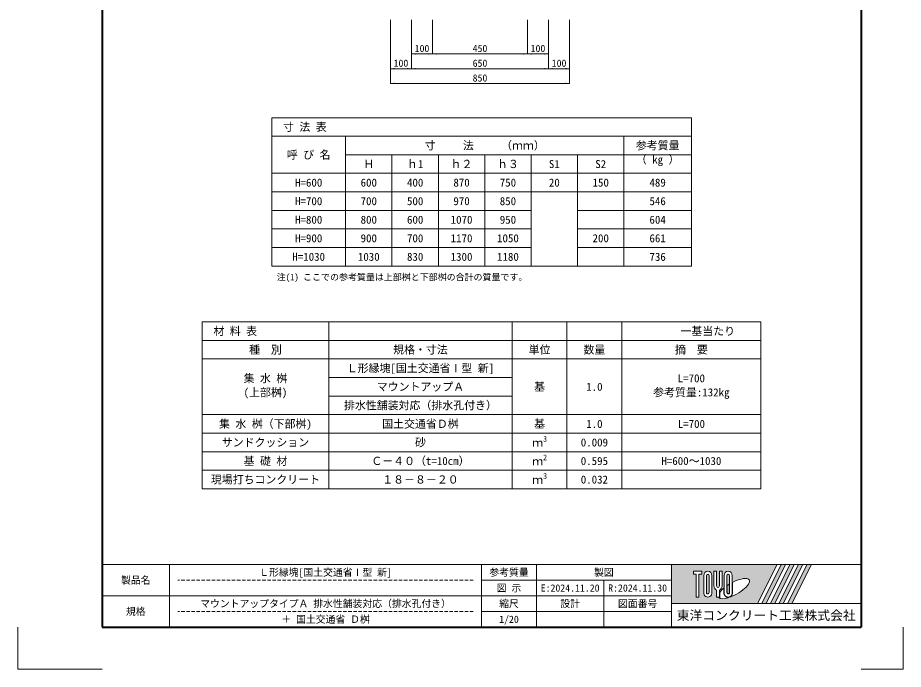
# Model space of a CAD drawing. Units: millimetres at full size, sheet at 1:20. Extents: x 77366 to 95666, y -7115 to 5664.
# Drawn here: x 77366 to 81566, y -325 to 2765 of the extents above; entities that cross this region are included whole.
import ezdxf
from ezdxf.enums import TextEntityAlignment as Align

# ---------------------------------------------------------------- set-up
doc = ezdxf.new("R2010")
doc.units = ezdxf.units.MM
doc.header["$LTSCALE"] = 20
doc.linetypes.add('USER2', pattern=[1.2, 0.8, -0.4])
for name, color, linetype, lineweight in [('Defpoints_2', 8, 'Continuous', 0), ('図枠', 7, 'Continuous', 5), ('寸法・材料表', 7, 'Continuous', 13), ('寸法線', 7, 'Continuous', 13), ('補助線', 8, 'Continuous', 13)]:
    doc.layers.add(name, color=color, linetype=linetype, lineweight=lineweight)
doc.styles.add('ＭＳ ゴシック', font='')
doc.styles.get('ＭＳ ゴシック').set_extended_font_data('MS Gothic')

# ---------------------------------------------------------------- blocks, each defined once
blk = doc.blocks.new('filled_arrow')
at = {"color": 0, "linetype": 'Continuous', "lineweight": -2}
blk.add_solid([(7.5, 1.25), (0, 0), (7.5, -1.25)], dxfattribs=at)

msp = doc.modelspace()

# ---------------------------------------------------------------- hatches: boundary and pattern name
at = {"layer": '図枠'}
h = msp.add_hatch(color=256, dxfattribs=at)
h.paths.add_polyline_path([(80465.8, 171.64), (80465.8, -13.98), (80874.17, -13.98), (80966.98, 171.64)])
edge = h.paths.add_edge_path(flags=16)
edge.add_ellipse((80762.3, 57.38), major_axis=(72.73, 40.71), ratio=0.3471473, start_angle=-144.31122, end_angle=72.1899, ccw=False)
edge.add_ellipse((80735.37, 39.8), major_axis=(0, 24.75), ratio=0.8463542, start_angle=-160.70346, end_angle=-90)
edge.add_line((80756.32, 39.8), (80756.32, 86.98))
edge = h.paths.add_edge_path(flags=16)
edge.add_ellipse((80735.37, 117.86), major_axis=(0, 22.85), ratio=0.8463541, start_angle=-90, end_angle=90, ccw=False)
edge.add_line((80754.7, 117.86), (80754.7, 39.8))
edge.add_ellipse((80735.37, 39.8), major_axis=(0, 22.85), ratio=0.8463541, start_angle=90, end_angle=-90, ccw=False)
edge.add_line((80716.03, 39.8), (80716.03, 117.86))
edge = h.paths.add_edge_path(flags=16)
edge.add_line((80741.81, 117.86), (80741.81, 39.8))
edge.add_ellipse((80735.37, 39.8), major_axis=(0, 7.62), ratio=0.8463541, start_angle=90, end_angle=-90, ccw=False)
edge.add_line((80728.92, 39.8), (80728.92, 117.86))
edge.add_ellipse((80735.37, 117.86), major_axis=(0, 7.62), ratio=0.8463541, start_angle=-90, end_angle=90, ccw=False)
edge = h.paths.add_edge_path(flags=16)
edge.add_line((80740.2, 77.96), (80740.2, 39.8))
edge.add_ellipse((80735.37, 39.8), major_axis=(0, 5.71), ratio=0.8463542, start_angle=90, end_angle=-90, ccw=False)
edge.add_line((80730.53, 39.8), (80730.53, 71.72))
edge.add_ellipse((80762.3, 57.38), major_axis=(72.73, 40.71), ratio=0.3471473, start_angle=107.79174, end_angle=126.47132, ccw=False)
edge = h.paths.add_edge_path(flags=16)
edge.add_line((80706.36, 140.71), (80706.36, 70.74))
edge.add_ellipse((80687.03, 70.74), major_axis=(0, 22.85), ratio=0.8463541, start_angle=-163.34117, end_angle=-90, ccw=False)
edge.add_line((80693.47, 49.2), (80693.47, 16.96))
edge.add_line((80693.47, 16.96), (80680.58, 16.96))
edge.add_line((80680.58, 16.96), (80680.58, 49.2))
edge.add_ellipse((80687.03, 70.74), major_axis=(0, 22.85), ratio=0.8463541, start_angle=90, end_angle=163.34117, ccw=False)
edge.add_line((80667.69, 70.74), (80667.69, 140.71))
edge.add_line((80667.69, 140.71), (80680.58, 140.71))
edge.add_line((80680.58, 140.71), (80680.58, 70.74))
edge.add_ellipse((80687.03, 70.74), major_axis=(0, 7.62), ratio=0.8463541, start_angle=90, end_angle=-90)
edge.add_line((80693.47, 70.74), (80693.47, 140.71))
edge.add_line((80693.47, 140.71), (80706.36, 140.71))
edge = h.paths.add_edge_path(flags=16)
edge.add_line((80714.42, 59.51), (80714.42, 39.8))
edge.add_ellipse((80735.37, 39.8), major_axis=(0, 24.75), ratio=0.8463542, start_angle=90, end_angle=-171.54427)
edge.add_ellipse((80762.3, 57.38), major_axis=(72.73, 40.71), ratio=0.3471473, start_angle=-178.64954, end_angle=-148.29244, ccw=False)
edge.add_line((80690.7, 15.05), (80695.09, 15.05))
edge.add_line((80695.09, 15.05), (80695.09, 39.19))
edge.add_ellipse((80762.3, 57.38), major_axis=(72.73, 40.71), ratio=0.3471473, start_angle=148.21912, end_angle=165.90812, ccw=False)
edge = h.paths.add_edge_path(flags=16)
edge.add_ellipse((80638.69, 117.86), major_axis=(0, 22.85), ratio=0.8463541, start_angle=-90, end_angle=90, ccw=False)
edge.add_line((80658.02, 117.86), (80658.02, 39.8))
edge.add_ellipse((80638.69, 39.8), major_axis=(0, 22.85), ratio=0.8463541, start_angle=90, end_angle=-90, ccw=False)
edge.add_line((80619.35, 39.8), (80619.35, 117.86))
edge = h.paths.add_edge_path(flags=16)
edge.add_line((80645.13, 117.86), (80645.13, 39.8))
edge.add_ellipse((80638.69, 39.8), major_axis=(0, 7.62), ratio=0.8463541, start_angle=90, end_angle=-90, ccw=False)
edge.add_line((80632.24, 39.8), (80632.24, 117.86))
edge.add_ellipse((80638.69, 117.86), major_axis=(0, 7.62), ratio=0.8463541, start_angle=-90, end_angle=90, ccw=False)
h.paths.add_polyline_path([(80609.68, 140.71), (80609.68, 125.48), (80596.79, 125.48), (80596.79, 16.96), (80583.9, 16.96), (80583.9, 125.48), (80571.01, 125.48), (80571.01, 140.71)], flags=16)
for points in [[(80894.59, -13.98), (80915.01, -13.98), (81007.82, 171.64), (80987.4, 171.64)], [(81048.66, 171.64), (81028.24, 171.64), (80935.43, -13.98), (80955.85, -13.98)], [(81089.5, 171.64), (81069.08, 171.64), (80976.27, -13.98), (80996.68, -13.98)], [(81130.33, 171.64), (81109.92, 171.64), (81017.1, -13.98), (81037.52, -13.98)]]:
    msp.add_hatch(color=256, dxfattribs=at).paths.add_polyline_path(points)

# ---------------------------------------------------------------- linework, layer by layer
at = {"layer": 'Defpoints_2'}
for p, q in [((78570.8, 2291.05), (80560.8, 2291.05)), ((78570.8, 2291.05), (78570.8, 2203.05)), ((80560.8, 2291.05), (80560.8, 2203.05)), ((80240.8, 2115.05), (80560.8, 2115.05)), ((79800.8, 1939.05), (80240.8, 1939.05)), ((80020.8, 1851.05), (80240.8, 1851.05)), ((80020.8, 1675.05), (80240.8, 1675.05)), ((78240.8, 1322.58), (80890.8, 1322.58)), ((78240.8, 1322.58), (78240.8, 1234.58)), ((78840.8, 1322.58), (78840.8, 1234.58)), ((79710.8, 1322.58), (79710.8, 1234.58)), ((79970.8, 1322.58), (79970.8, 1234.58)), ((80230.8, 1322.58), (80230.8, 1234.58)), ((80890.8, 1322.58), (80890.8, 1234.58)), ((78840.8, 1058.58), (79710.8, 1058.58)), ((78840.8, 970.58), (79710.8, 970.58))]:
    msp.add_line(p, q, dxfattribs=at)
at = {"layer": 'Defpoints_2', "color": 7, "lineweight": 13}
for p, q in [((77365.8, -125.36), (77365.8, -325.36)), ((81565.8, -125.36), (81565.8, -325.36)), ((77765.8, -325.36), (77365.8, -325.36)), ((81365.8, -325.36), (81565.8, -325.36))]:
    msp.add_line(p, q, dxfattribs=at)
at = {"layer": '図枠', "lineweight": 40}
for p, q in [((77765.8, 5414.64), (77765.8, -125.36)), ((81365.8, 5414.64), (81365.8, -125.36)), ((77765.8, -125.36), (81365.8, -125.36))]:
    msp.add_line(p, q, dxfattribs=at)
at = {"layer": '図枠', "lineweight": 13}
for p, q in [((81365.8, 171.64), (77765.8, 171.64)), ((78085.8, -125.36), (78085.8, 171.64)), ((79565.8, -125.36), (79565.8, 171.64)), ((79825.8, -125.36), (79825.8, 171.64)), ((80465.8, -125.36), (80465.8, 171.64)), ((80465.8, 97.39), (79565.8, 97.39)), ((80145.8, -125.36), (80145.8, 97.39)), ((80465.8, 23.14), (77765.8, 23.14)), ((80465.8, -51.11), (79565.8, -51.11))]:
    msp.add_line(p, q, dxfattribs=at)
at = {"layer": '図枠'}
for p, q in [((80465.8, 171.64), (80966.98, 171.64)), ((80966.98, 171.64), (80874.17, -13.98)), ((80987.4, 171.64), (80894.59, -13.98)), ((81007.82, 171.64), (80915.01, -13.98)), ((81028.24, 171.64), (80935.43, -13.98)), ((81048.66, 171.64), (80955.85, -13.98)), ((81069.08, 171.64), (80976.27, -13.98)), ((80987.4, 171.64), (81007.82, 171.64)), ((81089.5, 171.64), (80996.68, -13.98)), ((81109.92, 171.64), (81017.1, -13.98)), ((81028.24, 171.64), (81048.66, 171.64)), ((81130.33, 171.64), (81037.52, -13.98)), ((81069.08, 171.64), (81089.5, 171.64)), ((81109.92, 171.64), (81130.33, 171.64)), ((80571.01, 140.71), (80571.01, 125.48)), ((80571.01, 140.71), (80609.68, 140.71)), ((80609.68, 140.71), (80609.68, 125.48)), ((80667.69, 140.71), (80680.58, 140.71)), ((80667.69, 70.74), (80667.69, 140.71)), ((80680.58, 140.71), (80680.58, 70.74)), ((80693.47, 140.71), (80706.36, 140.71)), ((80693.47, 70.74), (80693.47, 140.71)), ((80706.36, 140.71), (80706.36, 70.74)), ((80583.9, 125.48), (80571.01, 125.48)), ((80583.9, 125.48), (80583.9, 16.96)), ((80596.79, 125.48), (80596.79, 16.96)), ((80609.68, 125.48), (80596.79, 125.48)), ((80619.35, 117.86), (80619.35, 39.8)), ((80632.24, 39.8), (80632.24, 117.86)), ((80645.13, 117.86), (80645.13, 39.8)), ((80658.02, 39.8), (80658.02, 117.86)), ((80716.03, 117.86), (80716.03, 39.8)), ((80728.92, 39.8), (80728.92, 117.86)), ((80741.81, 117.86), (80741.81, 39.8)), ((80754.7, 39.8), (80754.7, 117.86)), ((80756.32, 39.8), (80756.32, 86.98)), ((80680.58, 49.2), (80680.58, 16.96)), ((80693.47, 49.2), (80693.47, 16.96)), ((80714.42, 59.51), (80714.42, 39.8)), ((80730.53, 39.8), (80730.53, 71.72)), ((80740.2, 77.96), (80740.2, 39.8)), ((80596.79, 16.96), (80583.9, 16.96)), ((80693.47, 16.96), (80680.58, 16.96)), ((80690.7, 15.05), (80695.09, 15.05)), ((80695.09, 39.19), (80695.09, 15.05)), ((80465.8, -13.98), (80874.17, -13.98)), ((80894.59, -13.98), (80915.01, -13.98)), ((80935.43, -13.98), (80955.85, -13.98)), ((80976.27, -13.98), (80996.68, -13.98)), ((81017.1, -13.98), (81037.52, -13.98))]:
    msp.add_line(p, q, dxfattribs=at)
at = {"layer": '図枠', "linetype": 'USER2', "lineweight": 9}
for p, q in [((79525.8, 97.39), (78125.8, 97.39)), ((79525.8, -51.11), (78125.8, -51.11))]:
    msp.add_line(p, q, dxfattribs=at)
at = {"layer": '図枠'}
for centre, major_axis, ratio, start_param, end_param in [((80638.69, 117.86), (0, 22.85), 0.846354, 4.712389, 7.8539816), ((80735.37, 117.86), (0, 22.85), 0.846354, 4.712389, 7.8539816), ((80638.69, 117.86), (0, 7.62), 0.846354, 4.712389, 7.8539816), ((80735.37, 117.86), (0, 7.62), 0.846354, 4.712389, 7.8539816), ((80762.3, 57.38), (72.73, 40.71), 0.347147, 4.2621853, 7.7429163), ((80687.03, 70.74), (0, 22.85), 0.846354, 1.5707963, 2.8017557), ((80687.03, 70.74), (0, 7.62), 0.846354, 1.5707963, 4.712389), ((80687.03, 70.74), (0, 22.85), 0.846354, 3.4814296, 4.712389), ((80762.3, 57.38), (72.73, 40.71), 0.347147, 2.0815197, 2.5155126), ((80762.3, 57.38), (72.73, 40.71), 0.347147, 1.6817405, 1.8219833), ((80638.69, 39.8), (0, 22.85), 0.846354, 1.5707963, 4.712389), ((80638.69, 39.8), (0, 7.62), 0.846354, 1.5707963, 4.712389), ((80762.3, 57.38), (72.73, 40.71), 0.347147, 3.2093975, 4.2004451), ((80735.37, 39.8), (0, 24.75), 0.846354, 1.5707963, 3.3154679), ((80735.37, 39.8), (0, 22.85), 0.846354, 1.5707963, 4.712389), ((80735.37, 39.8), (0, 7.62), 0.846354, 1.5707963, 4.712389), ((80735.37, 39.8), (0, 5.71), 0.846354, 1.5707963, 4.712389), ((80735.37, 39.8), (0, 24.75), 0.846354, 3.5338438, 4.712389)]:
    msp.add_ellipse(centre, major_axis=major_axis, ratio=ratio, start_param=start_param, end_param=end_param, dxfattribs=at)
at = {"layer": '寸法・材料表'}
for p, q in [((78570.8, 2203.05), (80560.8, 2203.05)), ((78570.8, 2203.05), (78570.8, 1587.05)), ((78920.8, 2203.05), (78920.8, 1587.05)), ((80240.8, 2203.05), (80240.8, 1587.05)), ((80560.8, 2203.05), (80560.8, 1587.05)), ((78920.8, 2115.05), (80240.8, 2115.05)), ((79140.8, 2115.05), (79140.8, 1587.05)), ((79360.8, 2115.05), (79360.8, 1587.05)), ((79580.8, 2115.05), (79580.8, 1587.05)), ((79800.8, 2115.05), (79800.8, 1587.05)), ((80020.8, 2115.05), (80020.8, 1587.05)), ((78570.8, 2027.05), (80560.8, 2027.05)), ((78570.8, 1939.05), (79800.8, 1939.05)), ((80240.8, 1939.05), (80560.8, 1939.05)), ((78570.8, 1851.05), (79800.8, 1851.05)), ((80240.8, 1851.05), (80560.8, 1851.05)), ((78570.8, 1763.05), (79800.8, 1763.05)), ((80020.8, 1763.05), (80560.8, 1763.05)), ((78570.8, 1675.05), (79800.8, 1675.05)), ((80240.8, 1675.05), (80560.8, 1675.05)), ((78570.8, 1587.05), (80560.8, 1587.05)), ((78240.8, 1234.58), (80890.8, 1234.58)), ((78240.8, 1234.58), (78240.8, 530.58)), ((78840.8, 1234.58), (78840.8, 530.58)), ((79710.8, 1234.58), (79710.8, 530.58)), ((79970.8, 1234.58), (79970.8, 530.58)), ((80230.8, 1234.58), (80230.8, 530.58)), ((80890.8, 1234.58), (80890.8, 530.58)), ((78240.8, 1146.58), (80890.8, 1146.58)), ((78240.8, 882.58), (80890.8, 882.58)), ((78240.8, 794.58), (80890.8, 794.58)), ((78240.8, 706.58), (80890.8, 706.58)), ((78240.8, 618.58), (80890.8, 618.58)), ((78240.8, 530.58), (80890.8, 530.58))]:
    msp.add_line(p, q, dxfattribs=at)
at = {"layer": '寸法線'}
for p, q in [((79133.3, 2755.17), (79133.3, 2523.39)), ((79133.3, 2755.17), (79133.3, 2453.39)), ((79233.3, 2755.17), (79233.3, 2593.39)), ((79233.3, 2755.17), (79233.3, 2523.39)), ((79233.3, 2755.17), (79233.3, 2523.39)), ((79333.3, 2755.17), (79333.3, 2593.39)), ((79333.3, 2755.17), (79333.3, 2593.39)), ((79783.3, 2755.17), (79783.3, 2593.39)), ((79783.3, 2755.17), (79783.3, 2593.39)), ((79883.3, 2755.17), (79883.3, 2593.39)), ((79883.3, 2755.17), (79883.3, 2523.39)), ((79883.3, 2755.17), (79883.3, 2523.39)), ((79983.3, 2755.17), (79983.3, 2523.39)), ((79983.3, 2755.17), (79983.3, 2453.39)), ((79233.3, 2593.39), (79333.3, 2593.39)), ((79333.3, 2593.39), (79783.3, 2593.39)), ((79783.3, 2593.39), (79883.3, 2593.39)), ((79233.3, 2523.39), (79133.3, 2523.39)), ((79233.3, 2523.39), (79883.3, 2523.39)), ((79883.3, 2523.39), (79983.3, 2523.39)), ((79133.3, 2453.39), (79983.3, 2453.39))]:
    msp.add_line(p, q, dxfattribs=at)
at = {"layer": '補助線'}
msp.add_line((80465.8, -13.98), (81365.8, -13.98), dxfattribs=at)

# ---------------------------------------------------------------- block references
at = {"layer": '寸法線', "xscale": 2.67, "yscale": 2.67}
for p in [(79233.3, 2593.39), (79333.3, 2593.39), (79783.3, 2593.39), (79133.3, 2523.39), (79233.3, 2523.39), (79883.3, 2523.39), (79133.3, 2453.39)]:
    msp.add_blockref('filled_arrow', p, dxfattribs=at)
at = {"layer": '寸法線', "xscale": 2.67, "yscale": 2.67, "rotation": 180}
for p in [(79333.3, 2593.39), (79783.3, 2593.39), (79883.3, 2593.39), (79233.3, 2523.39), (79883.3, 2523.39), (79983.3, 2523.39), (79983.3, 2453.39)]:
    msp.add_blockref('filled_arrow', p, dxfattribs=at)

# ---------------------------------------------------------------- texts
at = {"layer": '図枠', "style": 'ＭＳ ゴシック'}
for s, height, p in [('Ｌ形縁塊[国土交通省Ⅰ型 新]', 34.18, (78825.8, 134.52)), ('参考質量', 34.18, (79695.8, 134.52)), ('製図', 34.18, (80145.8, 134.52)), ('製品名', 34.18, (77925.8, 97.39)), ('図 示', 34.18, (79695.8, 60.27)), ('E:2024.11.20', 34.18, (79985.8, 60.27)), ('R:2024.11.30', 34.18, (80305.8, 60.27)), ('マウントアップタイプＡ 排水性舗装対応（排水孔付き）', 34.18, (78825.8, -13.98)), ('縮尺', 34.18, (79695.8, -13.98)), ('設計', 34.18, (79985.8, -13.98)), ('図面番号', 34.18, (80305.8, -13.98)), ('規格', 34.18, (77925.8, -51.11)), ('東洋コンクリート工業株式会社', 44.43, (80915.8, -69.67)), ('＋ 国土交通省 Ｄ桝', 34.18, (78825.8, -88.23)), ('1/20', 34.18, (79695.8, -88.23))]:
    msp.add_text(s, height=height, dxfattribs=at).set_placement(p, align=Align.MIDDLE_CENTER)
at = {"layer": '寸法・材料表', "style": 'ＭＳ ゴシック'}
for s, p in [('\u3000寸 法 表 ', (78572, 2247.05)), ('\u3000材 料 表', (78242, 1278.58))]:
    msp.add_text(s, height=37.98, dxfattribs=at).set_placement(p, align=Align.MIDDLE_LEFT)
for s, p in [('寸   \u3000法   \u3000（ｍｍ）', (79580.8, 2159.05)), ('参考質量', (80400.8, 2159.05)), ('呼 び 名', (78745.8, 2115.05)), ('Ｈ', (79030.8, 2071.05)), ('ｈ1', (79250.8, 2071.05)), ('ｈ２', (79470.8, 2071.05)), ('ｈ３', (79690.8, 2071.05)), ('S1', (79910.8, 2071.05)), ('S2', (80130.8, 2071.05)), ('H=600', (78745.8, 1983.05)), ('600', (79030.8, 1983.05)), ('400', (79250.8, 1983.05)), ('870', (79470.8, 1983.05)), ('750', (79690.8, 1983.05)), ('20', (79910.8, 1983.05)), ('150', (80130.8, 1983.05)), ('489', (80400.8, 1983.05)), ('H=700', (78745.8, 1895.05)), ('700', (79030.8, 1895.05)), ('500', (79250.8, 1895.05)), ('970', (79470.8, 1895.05)), ('850', (79690.8, 1895.05)), ('546', (80400.8, 1895.05)), ('H=800', (78745.8, 1807.05)), ('800', (79030.8, 1807.05)), ('600', (79250.8, 1807.05)), ('1070', (79470.8, 1807.05)), ('950', (79690.8, 1807.05)), ('604', (80400.8, 1807.05)), ('H=900', (78745.8, 1719.05)), ('900', (79030.8, 1719.05)), ('700', (79250.8, 1719.05)), ('1170', (79470.8, 1719.05)), ('1050', (79690.8, 1719.05)), ('200', (80130.8, 1719.05)), ('661', (80400.8, 1719.05)), ('H=1030', (78745.8, 1631.05)), ('1030', (79030.8, 1631.05)), ('830', (79250.8, 1631.05)), ('1300', (79470.8, 1631.05)), ('1180', (79690.8, 1631.05)), ('736', (80400.8, 1631.05)), ('\u3000\u3000\u3000一基当たり', (80560.8, 1278.58)), ('種\u3000別', (78540.8, 1190.58)), ('規格・寸法', (79275.8, 1190.58)), ('単位', (79840.8, 1190.58)), ('数量', (80100.8, 1190.58)), ('摘\u3000要', (80560.8, 1190.58)), ('Ｌ形縁塊[国土交通省Ⅰ型 新]', (79275.8, 1102.58)), ('マウントアップＡ', (79275.8, 1014.58)), ('基', (79840.8, 1014.58)), ('1.0', (80100.8, 1014.58)), ('排水性舗装対応（排水孔付き）', (79275.8, 926.58)), ('集 水 桝（下部桝)', (78540.8, 838.58)), ('国土交通省Ｄ桝', (79275.8, 838.58)), ('基', (79840.8, 838.58)), ('1.0', (80100.8, 838.58)), ('L=700', (80560.8, 838.58)), ('サンドクッション', (78540.8, 750.58)), ('砂', (79275.8, 750.58)), ('0.009', (80100.8, 750.58)), ('基 礎 材', (78540.8, 662.58)), ('Ｃ－４０（t=10cm）', (79275.8, 662.58)), ('0.595', (80100.8, 662.58)), ('H=600～1030', (80560.8, 662.58)), ('現場打ちコンクリート', (78540.8, 574.58)), ('１８－８－２０', (79275.8, 574.58)), ('0.032', (80100.8, 574.58))]:
    msp.add_text(s, height=37.98, dxfattribs=at).set_placement(p, align=Align.MIDDLE_CENTER)
msp.add_text('（ kg ）', height=37.98, dxfattribs=at).set_placement((80400.8, 2062.05), align=Align.BOTTOM_CENTER)
for s, height, p in [('注(1) ここでの参考質量は上部桝と下部桝の合計の質量です。', 30.38, (78594.31, 1510.35)), ('ｍ', 37.98, (79805.83, 718.45)), ('3', 26.58, (79857.63, 746.45)), ('2', 26.58, (79857.63, 658.45)), ('ｍ', 37.98, (79805.83, 630.45)), ('3', 26.58, (79857.63, 570.45)), ('ｍ', 37.98, (79805.83, 542.45))]:
    msp.add_text(s, height=height, dxfattribs=at).set_placement(p, align=Align.BOTTOM_LEFT)
for s, p in [('集 水 桝', (78437.2, 1073.81)), ('L=700', (80496.05, 1073.81)), ('(上部桝)', (78437.2, 1007.15)), ('参考質量:132kg', (80379.5, 1007.15))]:
    msp.add_text(s, height=37.98, dxfattribs=at).set_placement(p, align=Align.TOP_LEFT)
at = {"layer": '寸法線', "style": 'ＭＳ ゴシック'}
for s, p in [('100', (79283.3, 2619.39)), ('450', (79558.3, 2619.39)), ('100', (79833.3, 2619.39)), ('100', (79183.3, 2549.39)), ('650', (79558.3, 2549.39)), ('100', (79933.3, 2549.39)), ('850', (79558.3, 2479.39))]:
    msp.add_text(s, height=34.18, dxfattribs=at).set_placement(p, align=Align.MIDDLE_CENTER)

doc.saveas('drawing.dxf')
